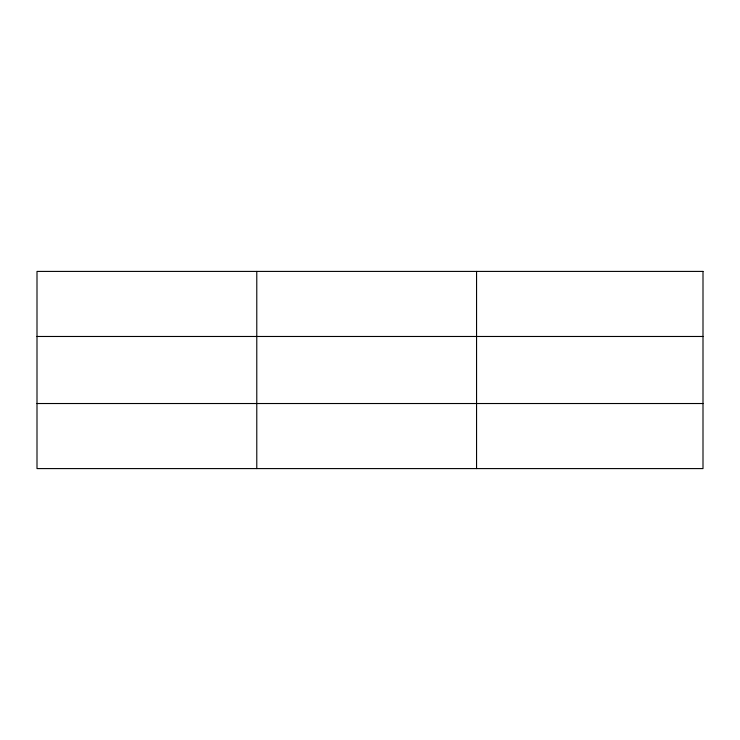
<?xml version="1.0" encoding="UTF-8"?>
<svg xmlns="http://www.w3.org/2000/svg" width="740" height="740" viewBox="0 0 740 740"><rect width="100%" height="100%" fill="white"/><g stroke="black" fill="none" stroke-linecap="round" stroke-linejoin="round"><path stroke-width="1.11" d="M256.78 468.587L256.78 271.414M476.56 468.587L476.56 271.414M37 336.478L703 336.478M37 403.522L703 403.522M703 271.414L703 468.587L37 468.587L37 271.414L703 271.414"/></g></svg>
